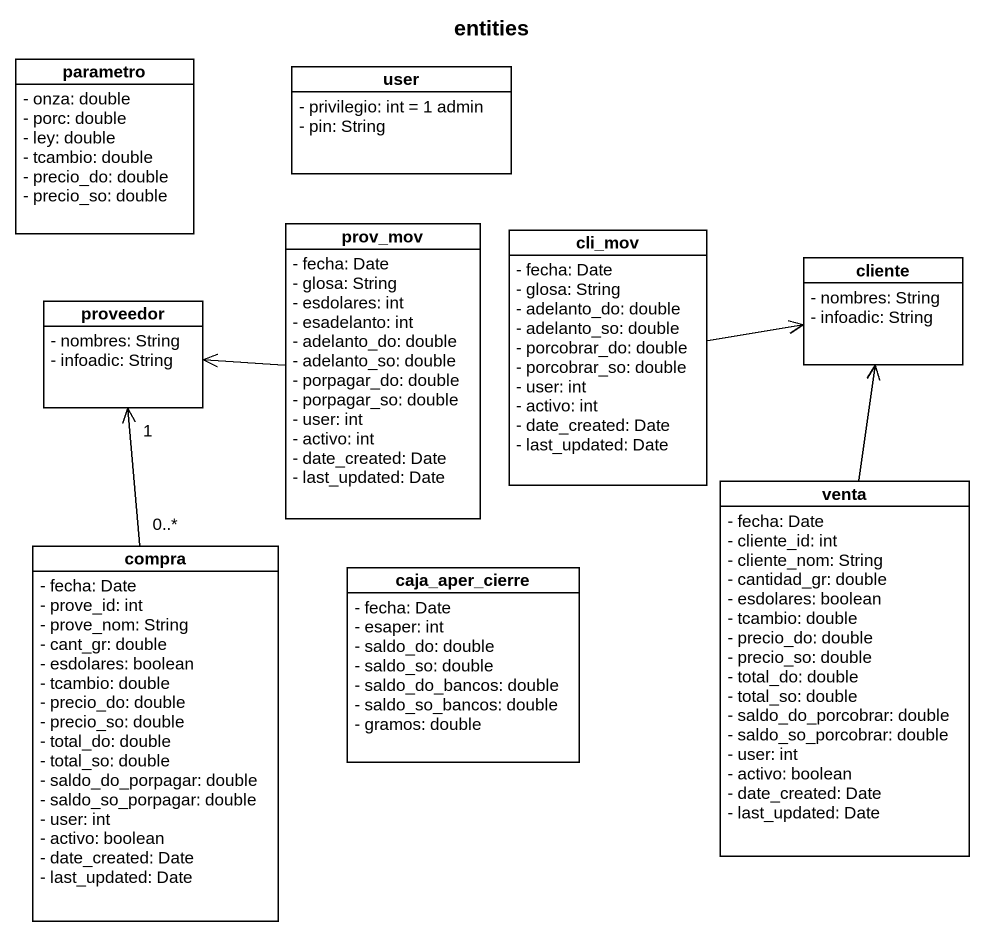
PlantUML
@startuml
title entities
hide circle
hide empty members
skinparam classAttributeIconSize 0
class parametro {
  - onza: double
  - porc: double
  - ley: double
  - tcambio: double
  - precio_do: double
  - precio_so: double
}
class user {
  - privilegio: int = 1 admin
  - pin: String
}
class prov_mov {
  - fecha: Date
  - glosa: String
  - esdolares: int
  - esadelanto: int
  - adelanto_do: double
  - adelanto_so: double
  - porpagar_do: double
  - porpagar_so: double
  - user: int
  - activo: int
  - date_created: Date
  - last_updated: Date
}
class cli_mov {
  - fecha: Date
  - glosa: String
  - adelanto_do: double
  - adelanto_so: double
  - porcobrar_do: double
  - porcobrar_so: double
  - user: int
  - activo: int
  - date_created: Date
  - last_updated: Date
}
class cliente {
  - nombres: String
  - infoadic: String
}
class proveedor {
  - nombres: String
  - infoadic: String
}
class venta {
  - fecha: Date
  - cliente_id: int
  - cliente_nom: String
  - cantidad_gr: double
  - esdolares: boolean
  - tcambio: double
  - precio_do: double
  - precio_so: double
  - total_do: double
  - total_so: double
  - saldo_do_porcobrar: double
  - saldo_so_porcobrar: double
  - user: int
  - activo: boolean
  - date_created: Date
  - last_updated: Date
}
class compra {
  - fecha: Date
  - prove_id: int
  - prove_nom: String
  - cant_gr: double
  - esdolares: boolean
  - tcambio: double
  - precio_do: double
  - precio_so: double
  - total_do: double
  - total_so: double
  - saldo_do_porpagar: double
  - saldo_so_porpagar: double
  - user: int
  - activo: boolean
  - date_created: Date
  - last_updated: Date
}
class caja_aper_cierre {
  - fecha: Date
  - esaper: int
  - saldo_do: double
  - saldo_so: double
  - saldo_do_bancos: double
  - saldo_so_bancos: double
  - gramos: double
}
prov_mov -left-> proveedor
cli_mov -right-> cliente
venta -up-> cliente
compra "0..*" -up-> "1" proveedor
@enduml
